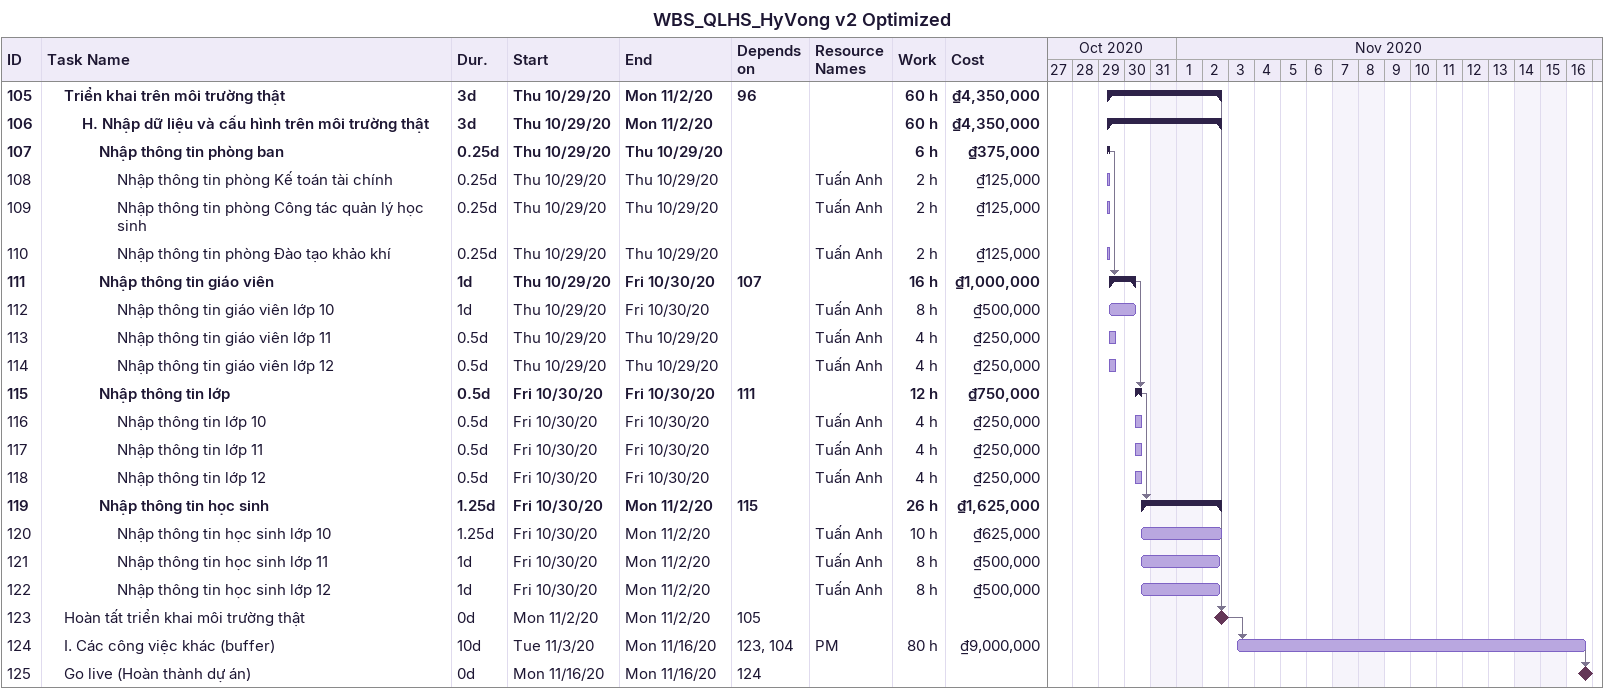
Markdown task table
WBS_QLHS_HyVong v2 Optimized

| ID | Level | Task | Duration | Start | Finish | Predecessors | Resources | Work (h) | Cost (₫) |
|---|---|---|---|---|---|---|---|---|---|
| 105 | 2 | **Triển khai trên môi trường thật** | 3d | 2020-10-29 | 2020-11-02 | 96 |  | 60 | 4350000 |
| 106 | 3 | **H. Nhập dữ liệu và cấu hình trên môi trường thật** | 3d | 2020-10-29 | 2020-11-02 |  |  | 60 | 4350000 |
| 107 | 4 | **Nhập thông tin phòng ban** | 0.25d | 2020-10-29 | 2020-10-29 |  |  | 6 | 375000 |
| 108 | 5 | Nhập thông tin phòng Kế toán tài chính | 0.25d | 2020-10-29 | 2020-10-29 |  | Tuấn Anh | 2 | 125000 |
| 109 | 5 | Nhập thông tin phòng Công tác quản lý học sinh | 0.25d | 2020-10-29 | 2020-10-29 |  | Tuấn Anh | 2 | 125000 |
| 110 | 5 | Nhập thông tin phòng Đào tạo khảo khí | 0.25d | 2020-10-29 | 2020-10-29 |  | Tuấn Anh | 2 | 125000 |
| 111 | 4 | **Nhập thông tin giáo viên** | 1d | 2020-10-29 | 2020-10-30 | 107 |  | 16 | 1000000 |
| 112 | 5 | Nhập thông tin giáo viên lớp 10 | 1d | 2020-10-29 | 2020-10-30 |  | Tuấn Anh | 8 | 500000 |
| 113 | 5 | Nhập thông tin giáo viên lớp 11 | 0.5d | 2020-10-29 | 2020-10-29 |  | Tuấn Anh | 4 | 250000 |
| 114 | 5 | Nhập thông tin giáo viên lớp 12 | 0.5d | 2020-10-29 | 2020-10-29 |  | Tuấn Anh | 4 | 250000 |
| 115 | 4 | **Nhập thông tin lớp** | 0.5d | 2020-10-30 | 2020-10-30 | 111 |  | 12 | 750000 |
| 116 | 5 | Nhập thông tin lớp 10 | 0.5d | 2020-10-30 | 2020-10-30 |  | Tuấn Anh | 4 | 250000 |
| 117 | 5 | Nhập thông tin lớp 11 | 0.5d | 2020-10-30 | 2020-10-30 |  | Tuấn Anh | 4 | 250000 |
| 118 | 5 | Nhập thông tin lớp 12 | 0.5d | 2020-10-30 | 2020-10-30 |  | Tuấn Anh | 4 | 250000 |
| 119 | 4 | **Nhập thông tin học sinh** | 1.25d | 2020-10-30 | 2020-11-02 | 115 |  | 26 | 1625000 |
| 120 | 5 | Nhập thông tin học sinh lớp 10 | 1.25d | 2020-10-30 | 2020-11-02 |  | Tuấn Anh | 10 | 625000 |
| 121 | 5 | Nhập thông tin học sinh lớp 11 | 1d | 2020-10-30 | 2020-11-02 |  | Tuấn Anh | 8 | 500000 |
| 122 | 5 | Nhập thông tin học sinh lớp 12 | 1d | 2020-10-30 | 2020-11-02 |  | Tuấn Anh | 8 | 500000 |
| 123 | 2 | Hoàn tất triển khai môi trường thật | 0d | 2020-11-02 | 2020-11-02 | 105 |  |  |  |
| 124 | 2 | I. Các công việc khác (buffer) | 10d | 2020-11-03 | 2020-11-16 | 123, 104 | PM | 80 | 9000000 |
| 125 | 2 | Go live (Hoàn thành dự án) | 0d | 2020-11-16 | 2020-11-16 | 124 |  |  |  |
